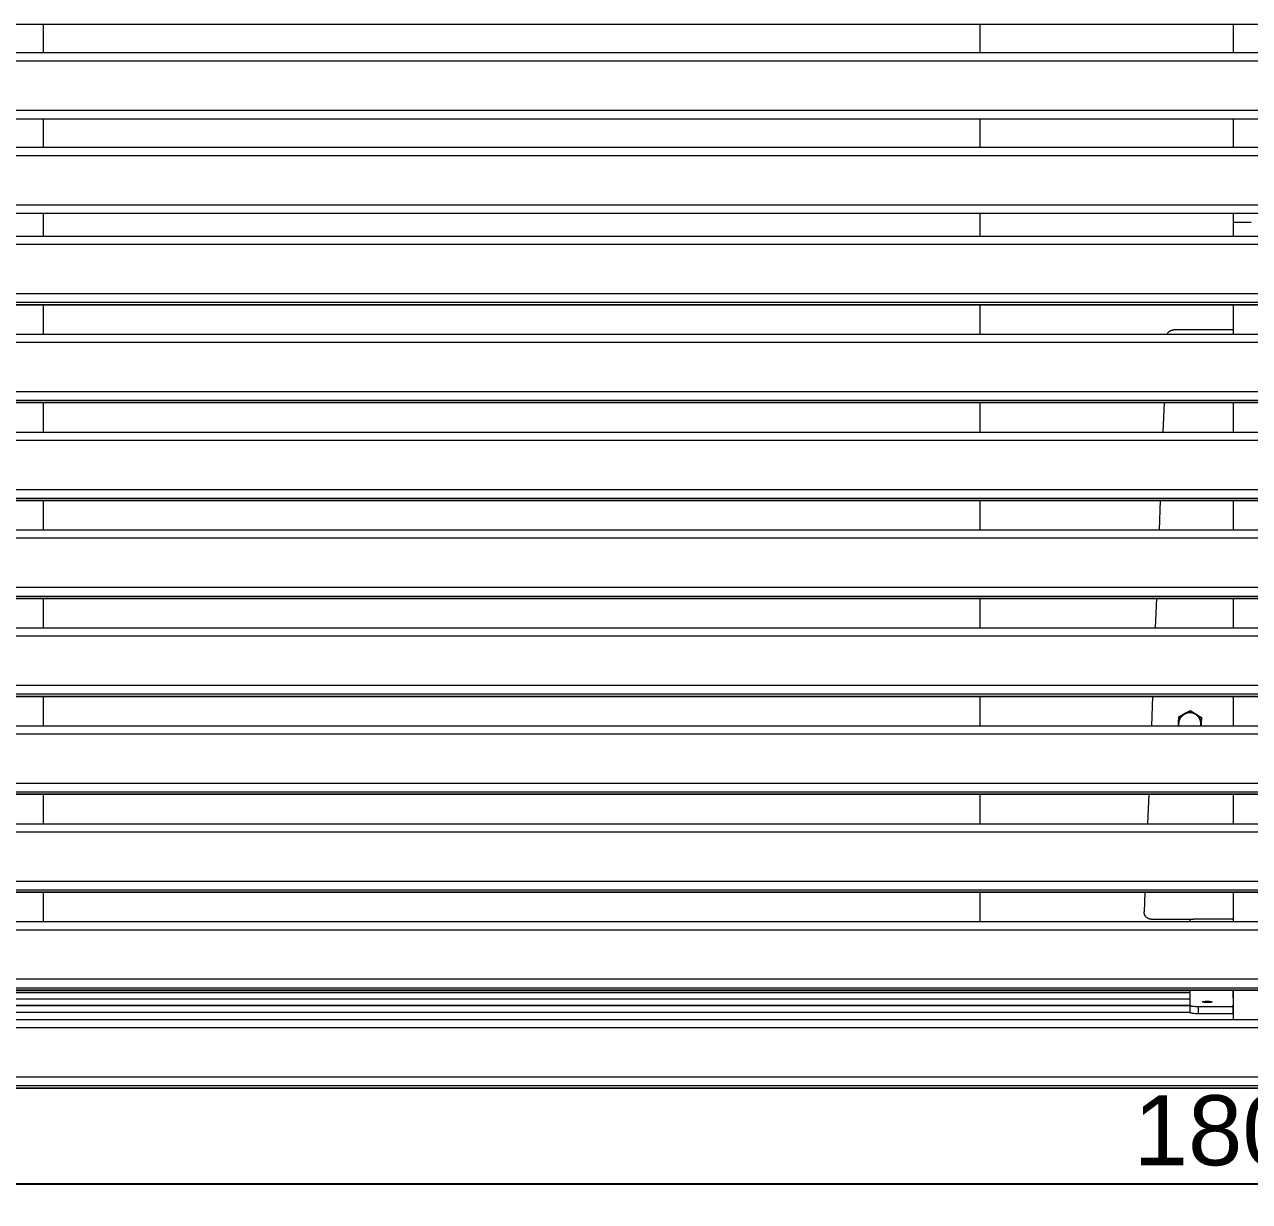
# Model space of a CAD drawing. Header units: millimetres. Extents: x -30 to 4992, y -440 to 3111.
# Drawn here: x 347 to 1047, y 834 to 1507 of the extents above; entities that cross this region are included whole.
import ezdxf

# ---------------------------------------------------------------- set-up
doc = ezdxf.new("R2010")
doc.units = ezdxf.units.MM
doc.layers.add('ZANO_R', color=7, linetype='Continuous', lineweight=0)
doc.layers.add('ZANO_W', color=1, linetype='Continuous', lineweight=0)
doc.styles.add('Arial', font='arial.ttf')
doc.styles.get("Standard").update_dxf_attribs({"font": 'ARIALUNI.TTF'})
doc.dimstyles.new('pl i ang', dxfattribs={"dimtxt": 50, "dimasz": 50, "dimexe": 1.25, "dimexo": 0.625, "dimgap": 10, "dimtad": 1, "dimtoh": 1, "dimtxsty": 'Standard', "dimcen": 2.5, "dimclrd": 1, "dimclre": 1, "dimclrt": 1, "dimadec": 0, "dimazin": 0, "dimtfac": 1, "dimtmove": 0, "dimatfit": 3, "dimfxl": 1, "dimarcsym": 1})

# ---------------------------------------------------------------- blocks, each defined once
blk = doc.blocks.new('*D388')
at = {"layer": 'ZANO_W', "color": 1, "lineweight": -2}
for p, q in [((143.02, 895.1), (143.02, 834.11)), ((1943.02, 895.09), (1943.02, 834.11)), ((183.02, 844.11), (1903.02, 844.11))]:
    blk.add_line(p, q, dxfattribs=at)
at = {"layer": 'ZANO_W', "color": 1}
for points in [[(183.02, 850.77), (183.02, 837.44), (143.02, 844.11)], [(1903.02, 837.44), (1903.02, 850.77), (1943.02, 844.11)]]:
    blk.add_solid(points, dxfattribs=at)
at = {"layer": 'ZANO_W', "color": 1, "insert": (1043.02, 874.53), "char_height": 40, "attachment_point": 5, "style": 'Arial'}
blk.add_mtext('1800', dxfattribs=at)

msp = doc.modelspace()

# ---------------------------------------------------------------- linework, layer by layer
at = {"layer": 'ZANO_R'}
for p, q in [((1938.02, 1506.6), (148.02, 1506.6)), ((358, 1490.6), (358, 1506.6)), ((893.28, 1490.6), (893.28, 1506.6)), ((1038.02, 1490.6), (1038.02, 1506.6)), ((148.02, 1490.6), (1938.02, 1490.6)), ((1938.02, 1485.6), (148.02, 1485.6)), ((148.02, 1457.6), (1938.02, 1457.6)), ((1938.02, 1452.6), (148.02, 1452.6)), ((358, 1436.6), (358, 1452.6)), ((893.28, 1436.6), (893.28, 1452.6)), ((1038.02, 1436.6), (1038.02, 1452.6)), ((148.02, 1436.6), (1938.02, 1436.6)), ((1938.02, 1431.6), (148.02, 1431.6)), ((148.02, 1403.6), (1938.02, 1403.6)), ((1938.02, 1398.6), (148.02, 1398.6)), ((358, 1385.66), (358, 1398.6)), ((893.28, 1385.66), (893.28, 1398.6)), ((1038.02, 1393.67), (1038.02, 1398.6)), ((1038.02, 1385.66), (1038.02, 1393.67)), ((1038.02, 1393.67), (1048.02, 1393.67)), ((148.02, 1385.67), (1938.02, 1385.67)), ((148.02, 1385.66), (1938.02, 1385.66)), ((1938.02, 1380.88), (148.02, 1380.88)), ((148.02, 1352.91), (1938.02, 1352.91)), ((1938.02, 1347.7), (148.02, 1347.7)), ((148.02, 1346.52), (1938.02, 1346.52)), ((1938.02, 1346.51), (148.02, 1346.51)), ((358, 1329.71), (358, 1346.52)), ((893.28, 1329.71), (893.28, 1346.52)), ((1038.02, 1329.71), (1038.02, 1346.52)), ((1000.09, 1329.71), (1000.15, 1329.84)), ((1000.15, 1329.84), (1000.21, 1329.96)), ((1000.21, 1329.96), (1000.28, 1330.09)), ((1000.28, 1330.09), (1000.35, 1330.21)), ((1000.35, 1330.21), (1000.43, 1330.32)), ((1000.43, 1330.32), (1000.51, 1330.44)), ((1000.51, 1330.44), (1000.59, 1330.55)), ((1000.59, 1330.55), (1000.68, 1330.66)), ((1000.68, 1330.66), (1000.77, 1330.76)), ((1000.77, 1330.76), (1000.86, 1330.86)), ((1000.86, 1330.86), (1000.96, 1330.96)), ((1000.96, 1330.96), (1001.06, 1331.06)), ((1001.06, 1331.06), (1001.17, 1331.15)), ((1001.17, 1331.15), (1001.28, 1331.24)), ((1001.28, 1331.24), (1001.39, 1331.32)), ((1001.39, 1331.32), (1001.5, 1331.4)), ((1001.5, 1331.4), (1001.62, 1331.48)), ((1001.62, 1331.48), (1001.74, 1331.55)), ((1001.74, 1331.55), (1001.86, 1331.61)), ((1001.86, 1331.61), (1001.99, 1331.68)), ((1001.99, 1331.68), (1002.11, 1331.74)), ((1002.11, 1331.74), (1002.24, 1331.79)), ((1002.24, 1331.79), (1002.37, 1331.84)), ((1002.37, 1331.84), (1002.5, 1331.89)), ((1002.5, 1331.89), (1002.64, 1331.93)), ((1002.64, 1331.93), (1002.77, 1331.96)), ((1002.77, 1331.96), (1002.91, 1331.99)), ((1002.91, 1331.99), (1003.04, 1332.02)), ((1003.04, 1332.02), (1003.18, 1332.04)), ((1003.18, 1332.04), (1003.32, 1332.06)), ((1003.32, 1332.06), (1003.46, 1332.07)), ((1003.46, 1332.07), (1003.6, 1332.08)), ((1003.6, 1332.08), (1003.74, 1332.08)), ((1038.02, 1332.08), (1003.74, 1332.08)), ((148.02, 1329.72), (1938.02, 1329.72)), ((148.02, 1329.71), (1938.02, 1329.71)), ((1938.02, 1324.93), (148.02, 1324.93)), ((148.02, 1296.96), (1938.02, 1296.96)), ((1938.02, 1291.75), (148.02, 1291.75)), ((148.02, 1290.57), (1938.02, 1290.57)), ((1938.02, 1290.56), (148.02, 1290.56)), ((358, 1273.76), (358, 1290.57)), ((893.28, 1273.76), (893.28, 1290.57)), ((998.27, 1290.57), (997.62, 1273.76)), ((1038.02, 1273.76), (1038.02, 1290.57)), ((148.02, 1273.77), (1938.02, 1273.77)), ((148.02, 1273.76), (1938.02, 1273.76)), ((1938.02, 1268.98), (148.02, 1268.98)), ((148.02, 1241.01), (1938.02, 1241.01)), ((1938.02, 1235.8), (148.02, 1235.8)), ((148.02, 1234.62), (1938.02, 1234.62)), ((1938.02, 1234.61), (148.02, 1234.61)), ((358, 1217.81), (358, 1234.62)), ((893.28, 1217.81), (893.28, 1234.62)), ((996.09, 1234.62), (995.44, 1217.81)), ((1038.02, 1217.81), (1038.02, 1234.62)), ((148.02, 1217.82), (1938.02, 1217.82)), ((148.02, 1217.81), (1938.02, 1217.81)), ((1938.02, 1213.03), (148.02, 1213.03)), ((148.02, 1185.06), (1938.02, 1185.06)), ((1938.02, 1179.85), (148.02, 1179.85)), ((148.02, 1178.67), (1938.02, 1178.67)), ((1938.02, 1178.66), (148.02, 1178.66)), ((358, 1161.86), (358, 1178.67)), ((893.28, 1161.86), (893.28, 1178.67)), ((993.91, 1178.67), (993.26, 1161.86)), ((1038.02, 1161.86), (1038.02, 1178.67)), ((148.02, 1161.87), (1938.02, 1161.87)), ((148.02, 1161.86), (1938.02, 1161.86)), ((1938.02, 1157.08), (148.02, 1157.08)), ((148.02, 1129.11), (1938.02, 1129.11)), ((1938.02, 1123.9), (148.02, 1123.9)), ((148.02, 1122.72), (1938.02, 1122.72)), ((1938.02, 1122.71), (148.02, 1122.71)), ((358, 1105.92), (358, 1122.72)), ((893.28, 1105.91), (893.28, 1122.72)), ((991.73, 1122.72), (991.07, 1105.91)), ((1038.02, 1105.91), (1038.02, 1122.72)), ((1006.67, 1111.09), (1009.99, 1112.84)), ((1009.99, 1112.84), (1009.8, 1112.73)), ((1009.99, 1112.84), (1013.32, 1114.58)), ((1010.19, 1112.93), (1009.99, 1112.84)), ((1010.39, 1113.03), (1010.19, 1112.93)), ((1010.59, 1113.11), (1010.39, 1113.03)), ((1010.62, 1112.86), (1010.43, 1112.77)), ((1010.8, 1113.19), (1010.59, 1113.11)), ((1010.82, 1112.93), (1010.62, 1112.86)), ((1011, 1113.26), (1010.8, 1113.19)), ((1011.02, 1113.01), (1010.82, 1112.93)), ((1011.21, 1113.33), (1011, 1113.26)), ((1011.23, 1113.07), (1011.02, 1113.01)), ((1011.43, 1113.38), (1011.21, 1113.33)), ((1011.43, 1113.13), (1011.23, 1113.07)), ((1011.64, 1113.43), (1011.43, 1113.38)), ((1011.64, 1113.18), (1011.43, 1113.13)), ((1011.85, 1113.48), (1011.64, 1113.43)), ((1011.85, 1113.22), (1011.64, 1113.18)), ((1012.07, 1113.51), (1011.85, 1113.48)), ((1012.06, 1113.26), (1011.85, 1113.22)), ((1012.27, 1113.29), (1012.06, 1113.26)), ((1012.29, 1113.54), (1012.07, 1113.51)), ((1012.48, 1113.31), (1012.27, 1113.29)), ((1012.51, 1113.56), (1012.29, 1113.54)), ((1012.7, 1113.32), (1012.48, 1113.31)), ((1012.73, 1113.57), (1012.51, 1113.56)), ((1012.91, 1113.33), (1012.7, 1113.32)), ((1012.95, 1113.58), (1012.73, 1113.57)), ((1013.12, 1113.33), (1012.91, 1113.33)), ((1013.17, 1113.58), (1012.95, 1113.58)), ((1013.34, 1113.32), (1013.12, 1113.33)), ((1013.39, 1113.57), (1013.17, 1113.58)), ((1013.32, 1114.58), (1016.49, 1112.58)), ((1013.55, 1113.31), (1013.34, 1113.32)), ((1013.6, 1113.55), (1013.39, 1113.57)), ((1013.76, 1113.29), (1013.55, 1113.31)), ((1013.82, 1113.53), (1013.6, 1113.55)), ((1013.97, 1113.26), (1013.76, 1113.29)), ((1014.04, 1113.5), (1013.82, 1113.53)), ((1014.18, 1113.22), (1013.97, 1113.26)), ((1014.26, 1113.46), (1014.04, 1113.5)), ((1014.39, 1113.18), (1014.18, 1113.22)), ((1014.47, 1113.42), (1014.26, 1113.46)), ((1014.6, 1113.13), (1014.39, 1113.18)), ((1014.68, 1113.36), (1014.47, 1113.42)), ((1014.81, 1113.07), (1014.6, 1113.13)), ((1014.9, 1113.3), (1014.68, 1113.36)), ((1015.01, 1113), (1014.81, 1113.07)), ((1015.1, 1113.24), (1014.9, 1113.3)), ((1015.21, 1112.93), (1015.01, 1113)), ((1015.31, 1113.16), (1015.1, 1113.24)), ((1015.41, 1112.86), (1015.21, 1112.93)), ((1015.51, 1113.08), (1015.31, 1113.16)), ((1015.6, 1112.77), (1015.41, 1112.86)), ((1015.72, 1112.99), (1015.51, 1113.08)), ((1015.91, 1112.9), (1015.72, 1112.99)), ((1016.11, 1112.8), (1015.91, 1112.9)), ((1016.3, 1112.69), (1016.11, 1112.8)), ((148.02, 1105.92), (1938.02, 1105.92)), ((358, 1105.91), (1938.02, 1105.91)), ((1006.46, 1105.92), (1006.52, 1107.34)), ((1006.52, 1107.34), (1006.67, 1111.09)), ((1006.53, 1107.56), (1006.52, 1107.34)), ((1006.52, 1107.34), (1006.52, 1107.14)), ((1006.52, 1107.14), (1006.52, 1106.93)), ((1006.52, 1106.93), (1006.53, 1106.73)), ((1006.55, 1107.78), (1006.53, 1107.56)), ((1006.53, 1106.73), (1006.54, 1106.52)), ((1006.54, 1106.52), (1006.56, 1106.32)), ((1006.58, 1108), (1006.55, 1107.78)), ((1006.56, 1106.32), (1006.59, 1106.12)), ((1006.62, 1108.21), (1006.58, 1108)), ((1006.59, 1106.12), (1006.62, 1105.91)), ((1006.66, 1108.43), (1006.62, 1108.21)), ((1006.71, 1108.64), (1006.66, 1108.43)), ((1006.76, 1108.85), (1006.71, 1108.64)), ((1006.83, 1109.07), (1006.76, 1108.85)), ((1006.77, 1107.4), (1006.79, 1107.61)), ((1006.77, 1107.19), (1006.77, 1107.4)), ((1006.77, 1106.97), (1006.77, 1107.19)), ((1006.77, 1106.76), (1006.77, 1106.97)), ((1006.79, 1106.55), (1006.77, 1106.76)), ((1006.79, 1107.61), (1006.81, 1107.83)), ((1006.81, 1106.34), (1006.79, 1106.55)), ((1006.81, 1107.83), (1006.84, 1108.04)), ((1006.84, 1106.12), (1006.81, 1106.34)), ((1006.9, 1109.27), (1006.83, 1109.07)), ((1006.84, 1108.04), (1006.88, 1108.25)), ((1006.88, 1105.91), (1006.84, 1106.12)), ((1006.88, 1108.25), (1006.92, 1108.46)), ((1006.97, 1109.48), (1006.9, 1109.27)), ((1006.92, 1108.46), (1006.97, 1108.66)), ((1007.06, 1109.68), (1006.97, 1109.48)), ((1006.97, 1108.66), (1007.03, 1108.87)), ((1007.03, 1108.87), (1007.09, 1109.07)), ((1007.15, 1109.88), (1007.06, 1109.68)), ((1007.09, 1109.07), (1007.16, 1109.27)), ((1007.25, 1110.08), (1007.15, 1109.88)), ((1007.16, 1109.27), (1007.24, 1109.47)), ((1007.24, 1109.47), (1007.33, 1109.67)), ((1007.35, 1110.27), (1007.25, 1110.08)), ((1007.33, 1109.67), (1007.42, 1109.86)), ((1007.46, 1110.46), (1007.35, 1110.27)), ((1007.42, 1109.86), (1007.52, 1110.05)), ((1007.58, 1110.65), (1007.46, 1110.46)), ((1007.52, 1110.05), (1007.62, 1110.24)), ((1007.7, 1110.83), (1007.58, 1110.65)), ((1007.62, 1110.24), (1007.73, 1110.42)), ((1007.83, 1111), (1007.7, 1110.83)), ((1007.85, 1110.6), (1007.73, 1110.42)), ((1007.97, 1111.18), (1007.83, 1111)), ((1007.97, 1110.77), (1007.85, 1110.6)), ((1008.11, 1111.35), (1007.97, 1111.18)), ((1008.1, 1110.94), (1007.97, 1110.77)), ((1008.24, 1111.11), (1008.1, 1110.94)), ((1008.26, 1111.51), (1008.11, 1111.35)), ((1008.38, 1111.27), (1008.24, 1111.11)), ((1008.41, 1111.67), (1008.26, 1111.51)), ((1008.52, 1111.42), (1008.38, 1111.27)), ((1008.57, 1111.82), (1008.41, 1111.67)), ((1008.67, 1111.58), (1008.52, 1111.42)), ((1008.73, 1111.97), (1008.57, 1111.82)), ((1008.83, 1111.72), (1008.67, 1111.58)), ((1008.9, 1112.11), (1008.73, 1111.97)), ((1008.99, 1111.86), (1008.83, 1111.72)), ((1009.07, 1112.25), (1008.9, 1112.11)), ((1009.16, 1112), (1008.99, 1111.86)), ((1009.25, 1112.38), (1009.07, 1112.25)), ((1009.33, 1112.13), (1009.16, 1112)), ((1009.43, 1112.5), (1009.25, 1112.38)), ((1009.5, 1112.25), (1009.33, 1112.13)), ((1009.61, 1112.62), (1009.43, 1112.5)), ((1009.68, 1112.37), (1009.5, 1112.25)), ((1009.8, 1112.73), (1009.61, 1112.62)), ((1009.86, 1112.48), (1009.68, 1112.37)), ((1010.05, 1112.58), (1009.86, 1112.48)), ((1010.24, 1112.68), (1010.05, 1112.58)), ((1010.43, 1112.77), (1010.24, 1112.68)), ((1015.8, 1112.68), (1015.6, 1112.77)), ((1015.99, 1112.58), (1015.8, 1112.68)), ((1016.17, 1112.48), (1015.99, 1112.58)), ((1016.35, 1112.36), (1016.17, 1112.48)), ((1016.49, 1112.58), (1016.3, 1112.69)), ((1016.53, 1112.25), (1016.35, 1112.36)), ((1016.67, 1112.46), (1016.49, 1112.58)), ((1016.49, 1112.58), (1019.66, 1110.57)), ((1016.71, 1112.12), (1016.53, 1112.25)), ((1016.85, 1112.33), (1016.67, 1112.46)), ((1016.88, 1112), (1016.71, 1112.12)), ((1017.03, 1112.2), (1016.85, 1112.33)), ((1017.04, 1111.86), (1016.88, 1112)), ((1017.2, 1112.06), (1017.03, 1112.2)), ((1017.2, 1111.72), (1017.04, 1111.86)), ((1017.36, 1111.91), (1017.2, 1112.06)), ((1017.36, 1111.58), (1017.2, 1111.72)), ((1017.52, 1111.76), (1017.36, 1111.91)), ((1017.51, 1111.42), (1017.36, 1111.58)), ((1017.66, 1111.27), (1017.51, 1111.42)), ((1017.68, 1111.61), (1017.52, 1111.76)), ((1017.8, 1111.11), (1017.66, 1111.27)), ((1017.83, 1111.45), (1017.68, 1111.61)), ((1017.93, 1110.94), (1017.8, 1111.11)), ((1017.97, 1111.28), (1017.83, 1111.45)), ((1018.06, 1110.77), (1017.93, 1110.94)), ((1018.11, 1111.11), (1017.97, 1111.28)), ((1018.18, 1110.6), (1018.06, 1110.77)), ((1018.25, 1110.94), (1018.11, 1111.11)), ((1018.3, 1110.42), (1018.18, 1110.6)), ((1018.37, 1110.76), (1018.25, 1110.94)), ((1018.41, 1110.24), (1018.3, 1110.42)), ((1018.49, 1110.58), (1018.37, 1110.76)), ((1018.52, 1110.05), (1018.41, 1110.24)), ((1018.61, 1110.39), (1018.49, 1110.58)), ((1018.61, 1109.86), (1018.52, 1110.05)), ((1018.72, 1110.2), (1018.61, 1110.39)), ((1018.71, 1109.67), (1018.61, 1109.86)), ((1018.79, 1109.47), (1018.71, 1109.67)), ((1018.82, 1110.01), (1018.72, 1110.2)), ((1018.87, 1109.27), (1018.79, 1109.47)), ((1018.92, 1109.81), (1018.82, 1110.01)), ((1018.94, 1109.07), (1018.87, 1109.27)), ((1019, 1109.61), (1018.92, 1109.81)), ((1019, 1108.87), (1018.94, 1109.07)), ((1019.09, 1109.4), (1019, 1109.61)), ((1019.06, 1108.66), (1019, 1108.87)), ((1019.11, 1108.46), (1019.06, 1108.66)), ((1019.16, 1109.2), (1019.09, 1109.4)), ((1019.16, 1108.25), (1019.11, 1108.46)), ((1019.23, 1108.99), (1019.16, 1109.2)), ((1019.19, 1108.04), (1019.16, 1108.25)), ((1019.16, 1105.91), (1019.19, 1106.12)), ((1019.22, 1107.83), (1019.19, 1108.04)), ((1019.19, 1106.12), (1019.22, 1106.34)), ((1019.24, 1107.61), (1019.22, 1107.83)), ((1019.22, 1106.34), (1019.24, 1106.55)), ((1019.29, 1108.78), (1019.23, 1108.99)), ((1019.26, 1107.4), (1019.24, 1107.61)), ((1019.24, 1106.55), (1019.26, 1106.76)), ((1019.26, 1107.19), (1019.26, 1107.4)), ((1019.26, 1106.97), (1019.26, 1107.19)), ((1019.26, 1106.76), (1019.26, 1106.97)), ((1019.34, 1108.56), (1019.29, 1108.78)), ((1019.39, 1108.35), (1019.34, 1108.56)), ((1019.43, 1108.13), (1019.39, 1108.35)), ((1019.41, 1105.91), (1019.44, 1106.09)), ((1019.46, 1107.92), (1019.43, 1108.13)), ((1019.44, 1106.09), (1019.47, 1106.28)), ((1019.49, 1107.7), (1019.46, 1107.92)), ((1019.51, 1106.82), (1019.47, 1105.91)), ((1019.47, 1106.28), (1019.49, 1106.46)), ((1019.5, 1107.48), (1019.49, 1107.7)), ((1019.49, 1106.46), (1019.5, 1106.64)), ((1019.51, 1107.26), (1019.5, 1107.48)), ((1019.5, 1106.64), (1019.51, 1106.82)), ((1019.66, 1110.57), (1019.51, 1106.82)), ((1019.52, 1107.04), (1019.51, 1107.26)), ((1019.51, 1106.82), (1019.52, 1107.04)), ((1938.02, 1101.13), (148.02, 1101.13)), ((148.02, 1073.16), (1938.02, 1073.16)), ((1938.02, 1067.95), (148.02, 1067.95)), ((148.02, 1066.77), (1938.02, 1066.77)), ((1938.02, 1066.76), (148.02, 1066.76)), ((358, 1049.96), (358, 1066.77)), ((893.28, 1049.96), (893.28, 1066.77)), ((989.55, 1066.77), (988.89, 1049.96)), ((1038.02, 1049.96), (1038.02, 1066.77)), ((148.02, 1049.97), (1938.02, 1049.97)), ((148.02, 1049.96), (1938.02, 1049.96)), ((1938.02, 1045.18), (148.02, 1045.18)), ((148.02, 1017.2), (1938.02, 1017.2)), ((1938.02, 1012), (148.02, 1012)), ((148.02, 1010.82), (1938.02, 1010.82)), ((1938.02, 1010.81), (148.02, 1010.81)), ((358, 994.01), (358, 1010.82)), ((893.28, 994.01), (893.28, 1010.82)), ((987.37, 1010.82), (986.93, 999.54)), ((1038.02, 994.01), (1038.02, 1010.82)), ((148.02, 994.02), (1938.02, 994.02)), ((148.02, 994.01), (1938.02, 994.01)), ((986.92, 999.4), (986.93, 999.54)), ((986.93, 999.26), (986.92, 999.4)), ((986.93, 999.13), (986.93, 999.26)), ((986.94, 998.99), (986.93, 999.13)), ((986.96, 998.85), (986.94, 998.99)), ((986.98, 998.72), (986.96, 998.85)), ((987.01, 998.58), (986.98, 998.72)), ((987.03, 998.45), (987.01, 998.58)), ((987.07, 998.32), (987.03, 998.45)), ((987.11, 998.19), (987.07, 998.32)), ((987.15, 998.06), (987.11, 998.19)), ((987.2, 997.93), (987.15, 998.06)), ((987.25, 997.8), (987.2, 997.93)), ((987.31, 997.68), (987.25, 997.8)), ((987.37, 997.55), (987.31, 997.68)), ((987.43, 997.43), (987.37, 997.55)), ((987.5, 997.31), (987.43, 997.43)), ((987.57, 997.2), (987.5, 997.31)), ((987.65, 997.08), (987.57, 997.2)), ((987.73, 996.97), (987.65, 997.08)), ((987.82, 996.87), (987.73, 996.97)), ((987.9, 996.76), (987.82, 996.87)), ((987.99, 996.66), (987.9, 996.76)), ((988.09, 996.56), (987.99, 996.66)), ((988.19, 996.46), (988.09, 996.56)), ((988.29, 996.37), (988.19, 996.46)), ((988.39, 996.28), (988.29, 996.37)), ((988.5, 996.2), (988.39, 996.28)), ((988.61, 996.12), (988.5, 996.2)), ((988.73, 996.04), (988.61, 996.12)), ((988.84, 995.97), (988.73, 996.04)), ((988.96, 995.9), (988.84, 995.97)), ((989.08, 995.83), (988.96, 995.9)), ((989.2, 995.77), (989.08, 995.83)), ((989.33, 995.71), (989.2, 995.77)), ((989.45, 995.66), (989.33, 995.71)), ((989.58, 995.61), (989.45, 995.66)), ((989.71, 995.57), (989.58, 995.61)), ((989.84, 995.53), (989.71, 995.57)), ((989.97, 995.5), (989.84, 995.53)), ((990.11, 995.47), (989.97, 995.5)), ((990.24, 995.44), (990.11, 995.47)), ((990.38, 995.42), (990.24, 995.44)), ((990.51, 995.4), (990.38, 995.42)), ((990.65, 995.39), (990.51, 995.4)), ((990.79, 995.38), (990.65, 995.39)), ((990.92, 995.38), (990.79, 995.38)), ((990.92, 995.38), (1015.16, 995.38)), ((1013.03, 994.88), (1013.02, 994.87)), ((1013.02, 994.87), (1013.02, 994.87)), ((1013.02, 994.87), (1013.02, 994.87)), ((1013.02, 994.87), (1013.02, 994.86)), ((1013.02, 994.86), (1013.02, 994.86)), ((1013.02, 994.86), (1013.02, 994.85)), ((1013.02, 994.85), (1013.02, 994.85)), ((1013.02, 994.85), (1013.02, 994.85)), ((1013.02, 994.85), (1013.02, 994.84)), ((1013.02, 994.84), (1013.02, 994.84)), ((1013.02, 994.84), (1013.02, 994.84)), ((1013.02, 994.84), (1013.02, 994.01)), ((1013.04, 994.9), (1013.03, 994.89)), ((1013.03, 994.89), (1013.03, 994.89)), ((1013.03, 994.89), (1013.03, 994.88)), ((1013.03, 994.88), (1013.03, 994.88)), ((1013.03, 994.88), (1013.03, 994.88)), ((1013.05, 994.91), (1013.04, 994.91)), ((1013.04, 994.91), (1013.04, 994.9)), ((1013.04, 994.9), (1013.04, 994.9)), ((1013.04, 994.9), (1013.04, 994.9)), ((1013.06, 994.92), (1013.05, 994.92)), ((1013.05, 994.92), (1013.05, 994.91)), ((1013.05, 994.91), (1013.05, 994.91)), ((1013.07, 994.93), (1013.06, 994.93)), ((1013.06, 994.93), (1013.06, 994.92)), ((1013.08, 994.94), (1013.07, 994.94)), ((1013.07, 994.94), (1013.07, 994.93)), ((1013.07, 994.93), (1013.07, 994.93)), ((1013.09, 994.95), (1013.08, 994.95)), ((1013.08, 994.95), (1013.08, 994.94)), ((1013.1, 994.96), (1013.09, 994.95)), ((1013.11, 994.96), (1013.1, 994.96)), ((1013.12, 994.97), (1013.11, 994.96)), ((1013.13, 994.98), (1013.12, 994.97)), ((1013.15, 994.99), (1013.13, 994.98)), ((1013.16, 995), (1013.15, 994.99)), ((1013.18, 995), (1013.16, 995)), ((1013.19, 995.01), (1013.18, 995)), ((1013.21, 995.02), (1013.19, 995.01)), ((1013.24, 995.03), (1013.21, 995.02)), ((1013.28, 995.05), (1013.24, 995.03)), ((1013.32, 995.07), (1013.28, 995.05)), ((1013.37, 995.08), (1013.32, 995.07)), ((1013.41, 995.1), (1013.37, 995.08)), ((1013.46, 995.11), (1013.41, 995.1)), ((1013.57, 995.14), (1013.46, 995.11)), ((1013.7, 995.17), (1013.57, 995.14)), ((1013.83, 995.2), (1013.7, 995.17)), ((1013.98, 995.23), (1013.83, 995.2)), ((1014.13, 995.25), (1013.98, 995.23)), ((1014.48, 995.31), (1014.13, 995.25)), ((1014.86, 995.35), (1014.48, 995.31)), ((1015.28, 995.39), (1014.86, 995.35)), ((1016.18, 995.45), (1015.28, 995.39)), ((1017.11, 995.49), (1016.18, 995.45)), ((1018.02, 995.5), (1017.11, 995.49)), ((1037.82, 995.5), (1018.02, 995.5)), ((1037.52, 995.05), (1037.52, 995.06)), ((1037.52, 995.06), (1037.52, 995.06)), ((1037.52, 995.06), (1037.52, 995.06)), ((1037.52, 995.06), (1037.52, 995.06)), ((1037.52, 995.04), (1037.52, 995.05)), ((1037.52, 995.05), (1037.52, 995.05)), ((1037.52, 995.05), (1037.52, 995.05)), ((1037.52, 995.05), (1037.52, 995.05)), ((1037.52, 995.05), (1037.52, 995.05)), ((1037.52, 995.05), (1037.52, 995.05)), ((1037.52, 995.05), (1037.52, 995.05)), ((1037.52, 995.05), (1037.52, 995.05)), ((1037.52, 995.05), (1037.52, 995.05)), ((1037.52, 995.05), (1037.52, 995.05)), ((1037.52, 995.05), (1037.52, 995.05)), ((1037.52, 995.05), (1037.52, 995.05)), ((1037.52, 995.04), (1037.52, 995.04)), ((1037.52, 995.04), (1037.52, 995.04)), ((1037.52, 995.04), (1037.52, 995.04)), ((1037.52, 995.04), (1037.52, 995.04)), ((1037.53, 995.06), (1037.53, 995.07)), ((1037.53, 995.07), (1037.53, 995.07)), ((1037.53, 995.07), (1037.53, 995.07)), ((1037.53, 995.07), (1037.53, 995.07)), ((1037.53, 995.07), (1037.53, 995.07)), ((1037.53, 995.07), (1037.53, 995.07)), ((1037.53, 995.07), (1037.54, 995.07)), ((1037.52, 995.06), (1037.53, 995.06)), ((1037.53, 995.06), (1037.53, 995.06)), ((1037.53, 995.06), (1037.53, 995.06)), ((1037.53, 995.06), (1037.53, 995.06)), ((1037.53, 995.06), (1037.53, 995.06)), ((1037.53, 995.06), (1037.53, 995.06)), ((1037.53, 995.06), (1037.53, 995.06)), ((1037.53, 995.06), (1037.53, 995.06)), ((1037.53, 995.03), (1037.53, 995.04)), ((1037.53, 995.04), (1037.53, 995.04)), ((1037.53, 995.04), (1037.53, 995.04)), ((1037.53, 995.04), (1037.53, 995.04)), ((1037.53, 995.04), (1037.53, 995.04)), ((1037.53, 995.04), (1037.53, 995.04)), ((1037.53, 995.04), (1037.52, 995.04)), ((1037.54, 995.03), (1037.53, 995.03)), ((1037.53, 995.03), (1037.53, 995.03)), ((1037.53, 995.03), (1037.53, 995.03)), ((1037.53, 995.03), (1037.53, 995.03)), ((1037.53, 995.03), (1037.53, 995.03)), ((1037.53, 995.03), (1037.53, 995.03)), ((1037.53, 995.03), (1037.53, 995.03)), ((1037.53, 995.03), (1037.53, 995.03)), ((1037.54, 995.07), (1037.54, 995.08)), ((1037.54, 995.08), (1037.55, 995.08)), ((1037.54, 995.07), (1037.54, 995.07)), ((1037.54, 995.07), (1037.54, 995.07)), ((1037.54, 995.07), (1037.54, 995.07)), ((1037.54, 995.07), (1037.54, 995.07)), ((1037.54, 995.02), (1037.54, 995.03)), ((1037.54, 995.03), (1037.54, 995.03)), ((1037.54, 995.03), (1037.54, 995.03)), ((1037.54, 995.03), (1037.54, 995.03)), ((1037.55, 995.02), (1037.54, 995.02)), ((1037.54, 995.02), (1037.54, 995.02)), ((1037.55, 995.08), (1037.55, 995.08)), ((1037.55, 995.08), (1037.55, 995.08)), ((1037.55, 995.08), (1037.56, 995.08)), ((1037.56, 995.02), (1037.55, 995.02)), ((1037.55, 995.02), (1037.55, 995.02)), ((1037.55, 995.02), (1037.55, 995.02)), ((1037.56, 995.08), (1037.56, 995.09)), ((1037.56, 995.09), (1037.57, 995.09)), ((1037.56, 995.08), (1037.56, 995.08)), ((1037.56, 995.01), (1037.56, 995.02)), ((1037.57, 995.01), (1037.56, 995.01)), ((1037.56, 995.01), (1037.56, 995.01)), ((1037.57, 995.09), (1037.58, 995.09)), ((1037.58, 995.01), (1037.57, 995.01)), ((1037.58, 995.09), (1037.59, 995.1)), ((1037.59, 995), (1037.58, 995.01)), ((1037.59, 995.1), (1037.6, 995.1)), ((1037.6, 995), (1037.59, 995)), ((1037.6, 995.1), (1037.61, 995.1)), ((1037.61, 995), (1037.6, 995)), ((1037.61, 995.1), (1037.63, 995.11)), ((1037.63, 994.99), (1037.61, 995)), ((1037.63, 995.11), (1037.65, 995.11)), ((1037.65, 994.98), (1037.63, 994.99)), ((1037.65, 995.11), (1037.67, 995.12)), ((1037.67, 994.98), (1037.65, 994.98)), ((1037.67, 995.12), (1037.7, 995.12)), ((1037.7, 994.97), (1037.67, 994.98)), ((1037.7, 995.12), (1037.76, 995.13)), ((1037.76, 994.96), (1037.7, 994.97)), ((1037.76, 995.13), (1037.82, 995.14)), ((1037.82, 994.96), (1037.76, 994.96)), ((1037.82, 995.14), (1037.82, 995.5)), ((1037.82, 995.38), (1038.02, 995.38)), ((1037.82, 994.96), (1037.82, 995.14)), ((1037.92, 994.94), (1037.82, 994.96)), ((1038.02, 994.93), (1037.92, 994.94)), ((1938.02, 989.23), (148.02, 989.23)), ((148.02, 961.25), (1938.02, 961.25)), ((1938.02, 956.05), (148.02, 956.05)), ((148.02, 954.87), (1938.02, 954.87)), ((1938.02, 954.86), (148.02, 954.86)), ((238.02, 953.57), (1013.02, 953.57)), ((1013.02, 953.53), (238.02, 953.53)), ((1013.02, 954.87), (1013.02, 946.19)), ((1037.82, 950.99), (1037.82, 954.87)), ((1037.82, 953.57), (1038.02, 953.57)), ((1038.02, 953.53), (1037.82, 953.53)), ((1038.02, 938.06), (1038.02, 954.87)), ((238.02, 949.81), (1013.02, 949.81)), ((238.02, 946.13), (1013.02, 946.13)), ((1013.02, 946.08), (238.02, 946.08)), ((1013.02, 946.19), (1013.02, 946.19)), ((1013.02, 946.19), (1013.02, 946.18)), ((1013.02, 946.18), (1013.02, 946.18)), ((1013.02, 946.18), (1013.02, 946.18)), ((1013.02, 946.18), (1013.02, 946.17)), ((1013.02, 946.18), (1013.02, 942.23)), ((1013.02, 946.17), (1013.02, 946.17)), ((1013.02, 946.17), (1013.02, 946.17)), ((1013.02, 946.17), (1013.02, 946.16)), ((1013.02, 946.16), (1013.02, 946.16)), ((1013.02, 946.16), (1013.02, 946.15)), ((1013.02, 946.15), (1013.03, 946.15)), ((1013.03, 946.15), (1013.03, 946.15)), ((1013.03, 946.15), (1013.03, 946.14)), ((1013.03, 946.14), (1013.03, 946.14)), ((1013.03, 946.14), (1013.03, 946.13)), ((1013.03, 946.13), (1013.04, 946.13)), ((1013.04, 946.13), (1013.04, 946.13)), ((1013.04, 946.13), (1013.04, 946.12)), ((1013.04, 946.12), (1013.04, 946.12)), ((1013.04, 946.12), (1013.05, 946.12)), ((1013.05, 946.12), (1013.05, 946.11)), ((1013.05, 946.11), (1013.05, 946.11)), ((1013.05, 946.11), (1013.06, 946.1)), ((1013.06, 946.1), (1013.06, 946.1)), ((1013.06, 946.1), (1013.07, 946.1)), ((1013.07, 946.1), (1013.07, 946.09)), ((1013.07, 946.09), (1013.07, 946.09)), ((1013.07, 946.09), (1013.08, 946.09)), ((1013.08, 946.09), (1013.08, 946.08)), ((1013.08, 946.08), (1013.09, 946.08)), ((1013.09, 946.08), (1013.1, 946.07)), ((1013.1, 946.07), (1013.11, 946.06)), ((1013.11, 946.06), (1013.12, 946.05)), ((1013.12, 946.05), (1013.13, 946.05)), ((1013.13, 946.05), (1013.15, 946.04)), ((1013.15, 946.04), (1013.16, 946.03)), ((1013.16, 946.03), (1013.18, 946.02)), ((1013.18, 946.02), (1013.19, 946.02)), ((1013.19, 946.02), (1013.21, 946.01)), ((1013.21, 946.01), (1013.24, 945.99)), ((1013.24, 945.99), (1013.28, 945.98)), ((1013.28, 945.98), (1013.32, 945.96)), ((1013.32, 945.96), (1013.37, 945.95)), ((1013.37, 945.95), (1013.41, 945.93)), ((1013.41, 945.93), (1013.46, 945.92)), ((1013.46, 945.92), (1013.57, 945.89)), ((1013.57, 945.89), (1013.7, 945.86)), ((1013.7, 945.86), (1013.83, 945.83)), ((1013.83, 945.83), (1013.98, 945.8)), ((1013.98, 945.8), (1014.13, 945.77)), ((1014.13, 945.77), (1014.48, 945.72)), ((1014.48, 945.72), (1014.86, 945.67)), ((1014.86, 945.67), (1015.28, 945.63)), ((1015.28, 945.63), (1016.18, 945.57)), ((1016.18, 945.57), (1017.11, 945.54)), ((1017.11, 945.54), (1018.02, 945.53)), ((1018.02, 945.53), (1037.82, 945.53)), ((1018.02, 941.56), (1018.02, 945.53)), ((1020.32, 948.19), (1020.32, 948.2)), ((1020.32, 948.2), (1020.32, 948.2)), ((1020.32, 948.2), (1020.32, 948.2)), ((1020.32, 948.2), (1020.33, 948.2)), ((1020.32, 948.18), (1020.32, 948.19)), ((1020.32, 948.19), (1020.32, 948.19)), ((1020.32, 948.19), (1020.32, 948.19)), ((1020.32, 948.19), (1020.32, 948.19)), ((1020.32, 948.19), (1020.32, 948.19)), ((1020.32, 948.17), (1020.32, 948.18)), ((1020.32, 948.18), (1020.32, 948.18)), ((1020.32, 948.18), (1020.32, 948.18)), ((1020.32, 948.18), (1020.32, 948.18)), ((1020.32, 948.18), (1020.32, 948.18)), ((1020.32, 948.16), (1020.32, 948.17)), ((1020.32, 948.17), (1020.32, 948.17)), ((1020.32, 948.17), (1020.32, 948.17)), ((1020.32, 948.17), (1020.32, 948.17)), ((1020.32, 948.17), (1020.32, 948.17)), ((1020.32, 948.15), (1020.32, 948.16)), ((1020.32, 948.16), (1020.32, 948.16)), ((1020.32, 948.16), (1020.32, 948.16)), ((1020.32, 948.16), (1020.32, 948.16)), ((1020.32, 948.16), (1020.32, 948.16)), ((1020.32, 948.14), (1020.32, 948.15)), ((1020.32, 948.15), (1020.32, 948.15)), ((1020.32, 948.15), (1020.32, 948.15)), ((1020.32, 948.15), (1020.32, 948.15)), ((1020.32, 948.15), (1020.32, 948.15)), ((1020.33, 948.14), (1020.32, 948.14)), ((1020.33, 948.21), (1020.34, 948.22)), ((1020.33, 948.2), (1020.33, 948.21)), ((1020.33, 948.21), (1020.33, 948.21)), ((1020.33, 948.21), (1020.33, 948.21)), ((1020.33, 948.21), (1020.33, 948.21)), ((1020.33, 948.21), (1020.33, 948.21)), ((1020.33, 948.2), (1020.33, 948.2)), ((1020.33, 948.13), (1020.33, 948.14)), ((1020.33, 948.14), (1020.33, 948.14)), ((1020.33, 948.14), (1020.33, 948.14)), ((1020.33, 948.14), (1020.33, 948.14)), ((1020.34, 948.13), (1020.33, 948.13)), ((1020.33, 948.13), (1020.33, 948.13)), ((1020.33, 948.13), (1020.33, 948.13)), ((1020.34, 948.22), (1020.35, 948.23)), ((1020.34, 948.22), (1020.34, 948.22)), ((1020.34, 948.22), (1020.34, 948.22)), ((1020.34, 948.22), (1020.34, 948.22)), ((1020.34, 948.12), (1020.34, 948.13)), ((1020.34, 948.13), (1020.34, 948.13)), ((1020.35, 948.12), (1020.34, 948.12)), ((1020.34, 948.12), (1020.34, 948.12)), ((1020.35, 948.23), (1020.35, 948.23)), ((1020.35, 948.23), (1020.35, 948.23)), ((1020.35, 948.23), (1020.35, 948.23)), ((1020.35, 948.23), (1020.36, 948.23)), ((1020.35, 948.11), (1020.35, 948.12)), ((1020.35, 948.12), (1020.35, 948.12)), ((1020.35, 948.12), (1020.35, 948.12)), ((1020.36, 948.11), (1020.35, 948.11)), ((1020.36, 948.23), (1020.36, 948.24)), ((1020.36, 948.24), (1020.37, 948.24)), ((1020.37, 948.1), (1020.36, 948.11)), ((1020.36, 948.11), (1020.36, 948.11)), ((1020.37, 948.24), (1020.37, 948.25)), ((1020.37, 948.25), (1020.38, 948.25)), ((1020.38, 948.09), (1020.37, 948.1)), ((1020.37, 948.1), (1020.37, 948.1)), ((1020.38, 948.25), (1020.39, 948.25)), ((1020.39, 948.09), (1020.38, 948.09)), ((1020.39, 948.25), (1020.39, 948.26)), ((1020.39, 948.26), (1020.4, 948.26)), ((1020.4, 948.08), (1020.39, 948.09)), ((1020.39, 948.09), (1020.39, 948.09)), ((1020.4, 948.26), (1020.41, 948.27)), ((1020.41, 948.08), (1020.4, 948.08)), ((1020.41, 948.27), (1020.42, 948.27)), ((1020.42, 948.07), (1020.41, 948.08)), ((1020.42, 948.27), (1020.44, 948.28)), ((1020.44, 948.07), (1020.42, 948.07)), ((1020.44, 948.28), (1020.46, 948.29)), ((1020.46, 948.06), (1020.44, 948.07)), ((1020.46, 948.29), (1020.48, 948.3)), ((1020.48, 948.05), (1020.46, 948.06)), ((1020.48, 948.3), (1020.51, 948.3)), ((1020.51, 948.04), (1020.48, 948.05)), ((1020.51, 948.3), (1020.53, 948.31)), ((1020.53, 948.03), (1020.51, 948.04)), ((1020.53, 948.31), (1020.56, 948.32)), ((1020.56, 948.02), (1020.53, 948.03)), ((1020.56, 948.32), (1020.62, 948.34)), ((1020.62, 948.01), (1020.56, 948.02)), ((1020.62, 948.34), (1020.68, 948.35)), ((1020.68, 947.99), (1020.62, 948.01)), ((1020.68, 948.35), (1020.76, 948.37)), ((1020.76, 947.98), (1020.68, 947.99)), ((1020.76, 948.37), (1020.83, 948.38)), ((1020.83, 947.96), (1020.76, 947.98)), ((1020.83, 948.38), (1020.92, 948.4)), ((1020.92, 947.95), (1020.83, 947.96)), ((1020.92, 948.4), (1021.11, 948.43)), ((1021.11, 947.92), (1020.92, 947.95)), ((1021.11, 948.43), (1021.31, 948.45)), ((1021.31, 947.89), (1021.11, 947.92)), ((1021.31, 948.45), (1021.54, 948.47)), ((1021.54, 947.87), (1021.31, 947.89)), ((1021.54, 948.47), (1022.02, 948.51)), ((1022.02, 947.84), (1021.54, 947.87)), ((1022.02, 948.51), (1022.52, 948.53)), ((1022.52, 947.82), (1022.02, 947.84)), ((1022.52, 948.53), (1023.02, 948.53)), ((1023.02, 947.81), (1022.52, 947.82)), ((1023.02, 948.53), (1023.02, 947.81)), ((1023.02, 948.53), (1023.51, 948.53)), ((1023.51, 947.82), (1023.02, 947.81)), ((1023.51, 948.53), (1024.01, 948.51)), ((1024.01, 947.84), (1023.51, 947.82)), ((1024.01, 948.51), (1024.49, 948.47)), ((1024.49, 947.87), (1024.01, 947.84)), ((1024.49, 948.47), (1024.72, 948.45)), ((1024.72, 947.89), (1024.49, 947.87)), ((1024.72, 948.45), (1024.93, 948.43)), ((1024.93, 947.92), (1024.72, 947.89)), ((1024.93, 948.43), (1025.11, 948.4)), ((1025.11, 947.95), (1024.93, 947.92)), ((1025.11, 948.4), (1025.2, 948.38)), ((1025.2, 947.96), (1025.11, 947.95)), ((1025.2, 948.38), (1025.28, 948.37)), ((1025.28, 947.98), (1025.2, 947.96)), ((1025.28, 948.37), (1025.35, 948.35)), ((1025.35, 947.99), (1025.28, 947.98)), ((1025.35, 948.35), (1025.41, 948.34)), ((1025.41, 948.01), (1025.35, 947.99)), ((1025.41, 948.34), (1025.47, 948.32)), ((1025.47, 948.02), (1025.41, 948.01)), ((1025.47, 948.32), (1025.5, 948.31)), ((1025.5, 948.03), (1025.47, 948.02)), ((1025.5, 948.31), (1025.53, 948.3)), ((1025.53, 948.04), (1025.5, 948.03)), ((1025.53, 948.3), (1025.55, 948.3)), ((1025.55, 948.05), (1025.53, 948.04)), ((1025.55, 948.3), (1025.57, 948.29)), ((1025.57, 948.06), (1025.55, 948.05)), ((1025.57, 948.29), (1025.59, 948.28)), ((1025.59, 948.07), (1025.57, 948.06)), ((1025.59, 948.28), (1025.61, 948.27)), ((1025.61, 948.07), (1025.59, 948.07)), ((1025.61, 948.27), (1025.62, 948.27)), ((1025.62, 948.08), (1025.61, 948.07)), ((1025.62, 948.27), (1025.63, 948.26)), ((1025.63, 948.08), (1025.62, 948.08)), ((1025.63, 948.26), (1025.64, 948.26)), ((1025.64, 948.09), (1025.63, 948.08)), ((1025.64, 948.26), (1025.64, 948.25)), ((1025.64, 948.25), (1025.65, 948.25)), ((1025.65, 948.09), (1025.64, 948.09)), ((1025.64, 948.09), (1025.64, 948.09)), ((1025.65, 948.25), (1025.66, 948.25)), ((1025.66, 948.1), (1025.65, 948.09)), ((1025.66, 948.25), (1025.66, 948.24)), ((1025.66, 948.24), (1025.67, 948.24)), ((1025.67, 948.11), (1025.66, 948.1)), ((1025.66, 948.1), (1025.66, 948.1)), ((1025.67, 948.24), (1025.68, 948.23)), ((1025.68, 948.11), (1025.67, 948.11)), ((1025.68, 948.23), (1025.68, 948.23)), ((1025.68, 948.23), (1025.68, 948.23)), ((1025.68, 948.23), (1025.68, 948.23)), ((1025.68, 948.23), (1025.69, 948.23)), ((1025.69, 948.12), (1025.68, 948.12)), ((1025.68, 948.12), (1025.68, 948.12)), ((1025.68, 948.12), (1025.68, 948.11)), ((1025.68, 948.11), (1025.68, 948.11)), ((1025.69, 948.23), (1025.69, 948.22)), ((1025.69, 948.22), (1025.69, 948.22)), ((1025.69, 948.22), (1025.69, 948.22)), ((1025.69, 948.22), (1025.69, 948.22)), ((1025.69, 948.22), (1025.7, 948.21)), ((1025.7, 948.13), (1025.69, 948.13)), ((1025.69, 948.13), (1025.69, 948.13)), ((1025.69, 948.13), (1025.69, 948.12)), ((1025.69, 948.12), (1025.69, 948.12)), ((1025.69, 948.12), (1025.69, 948.12)), ((1025.7, 948.21), (1025.7, 948.21)), ((1025.7, 948.21), (1025.7, 948.21)), ((1025.7, 948.21), (1025.7, 948.21)), ((1025.7, 948.21), (1025.7, 948.21)), ((1025.7, 948.21), (1025.7, 948.2)), ((1025.7, 948.2), (1025.71, 948.2)), ((1025.71, 948.14), (1025.7, 948.14)), ((1025.7, 948.14), (1025.7, 948.14)), ((1025.7, 948.14), (1025.7, 948.14)), ((1025.7, 948.14), (1025.7, 948.13)), ((1025.7, 948.13), (1025.7, 948.13)), ((1025.7, 948.13), (1025.7, 948.13)), ((1025.71, 948.2), (1025.71, 948.2)), ((1025.71, 948.2), (1025.71, 948.2)), ((1025.71, 948.2), (1025.71, 948.2)), ((1025.71, 948.2), (1025.71, 948.19)), ((1025.71, 948.19), (1025.71, 948.19)), ((1025.71, 948.19), (1025.71, 948.19)), ((1025.71, 948.19), (1025.71, 948.19)), ((1025.71, 948.19), (1025.71, 948.19)), ((1025.71, 948.19), (1025.71, 948.18)), ((1025.71, 948.18), (1025.71, 948.18)), ((1025.71, 948.18), (1025.72, 948.18)), ((1025.72, 948.16), (1025.71, 948.16)), ((1025.71, 948.16), (1025.71, 948.16)), ((1025.71, 948.16), (1025.71, 948.16)), ((1025.71, 948.16), (1025.71, 948.16)), ((1025.71, 948.16), (1025.71, 948.15)), ((1025.71, 948.15), (1025.71, 948.15)), ((1025.71, 948.15), (1025.71, 948.15)), ((1025.71, 948.15), (1025.71, 948.15)), ((1025.71, 948.15), (1025.71, 948.15)), ((1025.71, 948.15), (1025.71, 948.14)), ((1025.71, 948.14), (1025.71, 948.14)), ((1025.72, 948.18), (1025.72, 948.18)), ((1025.72, 948.18), (1025.72, 948.18)), ((1025.72, 948.18), (1025.72, 948.17)), ((1025.72, 948.17), (1025.72, 948.17)), ((1025.72, 948.17), (1025.72, 948.17)), ((1025.72, 948.17), (1025.72, 948.17)), ((1025.72, 948.17), (1025.72, 948.17)), ((1025.72, 948.17), (1025.72, 948.16)), ((1037.52, 950.9), (1037.52, 950.91)), ((1037.52, 950.91), (1037.52, 950.91)), ((1037.52, 950.91), (1037.52, 950.91)), ((1037.52, 950.91), (1037.52, 950.91)), ((1037.52, 950.91), (1037.53, 950.91)), ((1037.52, 950.89), (1037.52, 950.9)), ((1037.52, 950.9), (1037.52, 950.9)), ((1037.52, 950.9), (1037.52, 950.9)), ((1037.52, 950.9), (1037.52, 950.9)), ((1037.52, 950.9), (1037.52, 950.9)), ((1037.52, 950.9), (1037.52, 950.9)), ((1037.52, 950.9), (1037.52, 950.9)), ((1037.52, 950.9), (1037.52, 950.9)), ((1037.52, 950.9), (1037.52, 950.9)), ((1037.52, 950.9), (1037.52, 950.9)), ((1037.52, 950.9), (1037.52, 950.9)), ((1037.52, 950.9), (1037.52, 950.9)), ((1037.52, 950.89), (1037.52, 950.89)), ((1037.52, 950.89), (1037.52, 950.89)), ((1037.52, 950.89), (1037.52, 950.89)), ((1037.52, 950.89), (1037.52, 950.89)), ((1037.52, 950.89), (1037.52, 950.89)), ((1037.52, 945.98), (1037.52, 945.99)), ((1037.52, 945.99), (1037.53, 945.99)), ((1037.52, 945.97), (1037.52, 945.98)), ((1037.52, 945.98), (1037.52, 945.98)), ((1037.52, 945.98), (1037.52, 945.98)), ((1037.52, 945.98), (1037.52, 945.98)), ((1037.52, 945.98), (1037.52, 945.98)), ((1037.52, 945.98), (1037.52, 945.98)), ((1037.52, 945.98), (1037.52, 945.98)), ((1037.52, 945.98), (1037.52, 945.98)), ((1037.52, 945.98), (1037.52, 945.98)), ((1037.52, 945.98), (1037.52, 945.98)), ((1037.52, 945.98), (1037.52, 945.98)), ((1037.52, 945.98), (1037.52, 945.98)), ((1037.52, 945.98), (1037.52, 945.98)), ((1037.52, 945.98), (1037.52, 945.98)), ((1037.52, 945.98), (1037.52, 945.98)), ((1037.52, 945.98), (1037.52, 945.98)), ((1037.52, 945.97), (1037.52, 945.97)), ((1037.52, 945.97), (1037.52, 945.97)), ((1037.52, 945.97), (1037.52, 945.97)), ((1037.52, 945.97), (1037.52, 945.97)), ((1037.52, 945.97), (1037.52, 945.97)), ((1037.52, 945.97), (1037.52, 945.97)), ((1037.52, 945.97), (1037.52, 945.97)), ((1037.52, 945.97), (1037.52, 945.97)), ((1037.52, 945.97), (1037.52, 945.97)), ((1037.52, 945.97), (1037.52, 945.97)), ((1037.53, 950.91), (1037.53, 950.92)), ((1037.53, 950.92), (1037.53, 950.92)), ((1037.53, 950.92), (1037.53, 950.92)), ((1037.53, 950.92), (1037.53, 950.92)), ((1037.53, 950.92), (1037.53, 950.92)), ((1037.53, 950.92), (1037.53, 950.92)), ((1037.53, 950.92), (1037.53, 950.92)), ((1037.53, 950.92), (1037.54, 950.92)), ((1037.53, 950.91), (1037.53, 950.91)), ((1037.53, 950.91), (1037.53, 950.91)), ((1037.53, 950.91), (1037.53, 950.91)), ((1037.53, 950.91), (1037.53, 950.91)), ((1037.53, 950.91), (1037.53, 950.91)), ((1037.53, 950.91), (1037.53, 950.91)), ((1037.53, 950.91), (1037.53, 950.91)), ((1037.53, 950.88), (1037.53, 950.89)), ((1037.53, 950.89), (1037.53, 950.89)), ((1037.53, 950.89), (1037.53, 950.89)), ((1037.53, 950.89), (1037.53, 950.89)), ((1037.53, 950.89), (1037.53, 950.89)), ((1037.53, 950.89), (1037.53, 950.89)), ((1037.53, 950.89), (1037.53, 950.89)), ((1037.53, 950.89), (1037.52, 950.89)), ((1037.54, 950.88), (1037.53, 950.88)), ((1037.53, 950.88), (1037.53, 950.88)), ((1037.53, 950.88), (1037.53, 950.88)), ((1037.53, 950.88), (1037.53, 950.88)), ((1037.53, 950.88), (1037.53, 950.88)), ((1037.53, 950.88), (1037.53, 950.88)), ((1037.53, 950.88), (1037.53, 950.88)), ((1037.53, 950.88), (1037.53, 950.88)), ((1037.53, 945.99), (1037.53, 946)), ((1037.53, 946), (1037.53, 946)), ((1037.53, 946), (1037.54, 946)), ((1037.53, 945.99), (1037.53, 945.99)), ((1037.53, 945.99), (1037.53, 945.99)), ((1037.53, 945.99), (1037.53, 945.99)), ((1037.53, 945.99), (1037.53, 945.99)), ((1037.53, 945.99), (1037.53, 945.99)), ((1037.53, 945.99), (1037.53, 945.99)), ((1037.53, 945.99), (1037.53, 945.99)), ((1037.53, 945.99), (1037.53, 945.99)), ((1037.53, 945.99), (1037.53, 945.99)), ((1037.53, 945.99), (1037.53, 945.99)), ((1037.53, 945.99), (1037.53, 945.99)), ((1037.53, 945.99), (1037.53, 945.99)), ((1037.53, 945.99), (1037.53, 945.99)), ((1037.53, 945.99), (1037.53, 945.99)), ((1037.53, 945.96), (1037.53, 945.97)), ((1037.53, 945.97), (1037.53, 945.97)), ((1037.53, 945.97), (1037.53, 945.97)), ((1037.53, 945.97), (1037.53, 945.97)), ((1037.53, 945.97), (1037.53, 945.97)), ((1037.53, 945.97), (1037.52, 945.97)), ((1037.54, 945.96), (1037.53, 945.96)), ((1037.53, 945.96), (1037.53, 945.96)), ((1037.53, 945.96), (1037.53, 945.96)), ((1037.53, 945.96), (1037.53, 945.96)), ((1037.53, 945.96), (1037.53, 945.96)), ((1037.53, 945.96), (1037.53, 945.96)), ((1037.53, 945.96), (1037.53, 945.96)), ((1037.53, 945.96), (1037.53, 945.96)), ((1037.53, 945.96), (1037.53, 945.96)), ((1037.53, 945.96), (1037.53, 945.96)), ((1037.53, 945.96), (1037.53, 945.96)), ((1037.53, 945.96), (1037.53, 945.96)), ((1037.54, 950.92), (1037.54, 950.93)), ((1037.54, 950.93), (1037.55, 950.93)), ((1037.54, 950.92), (1037.54, 950.92)), ((1037.54, 950.92), (1037.54, 950.92)), ((1037.54, 950.92), (1037.54, 950.92)), ((1037.54, 950.87), (1037.54, 950.88)), ((1037.54, 950.88), (1037.54, 950.88)), ((1037.54, 950.88), (1037.54, 950.88)), ((1037.55, 950.87), (1037.54, 950.87)), ((1037.54, 950.87), (1037.54, 950.87)), ((1037.54, 950.87), (1037.54, 950.87)), ((1037.54, 946), (1037.55, 946.01)), ((1037.54, 946), (1037.54, 946)), ((1037.54, 946), (1037.54, 946)), ((1037.54, 946), (1037.54, 946)), ((1037.54, 946), (1037.54, 946)), ((1037.54, 946), (1037.54, 946)), ((1037.54, 945.95), (1037.54, 945.96)), ((1037.55, 945.95), (1037.54, 945.95)), ((1037.54, 945.95), (1037.54, 945.95)), ((1037.54, 945.95), (1037.54, 945.95)), ((1037.54, 945.95), (1037.54, 945.95)), ((1037.54, 945.95), (1037.54, 945.95)), ((1037.55, 950.93), (1037.55, 950.93)), ((1037.55, 950.93), (1037.55, 950.93)), ((1037.55, 950.93), (1037.55, 950.93)), ((1037.55, 950.93), (1037.56, 950.93)), ((1037.56, 950.87), (1037.55, 950.87)), ((1037.55, 950.87), (1037.55, 950.87)), ((1037.55, 950.87), (1037.55, 950.87)), ((1037.55, 946.01), (1037.55, 946.01)), ((1037.55, 946.01), (1037.55, 946.01)), ((1037.55, 946.01), (1037.55, 946.01)), ((1037.55, 946.01), (1037.56, 946.01)), ((1037.55, 945.94), (1037.55, 945.95)), ((1037.55, 945.95), (1037.55, 945.95)), ((1037.55, 945.95), (1037.55, 945.95)), ((1037.56, 945.94), (1037.55, 945.94)), ((1037.56, 950.93), (1037.56, 950.94)), ((1037.56, 950.94), (1037.56, 950.94)), ((1037.56, 950.94), (1037.57, 950.94)), ((1037.56, 950.86), (1037.56, 950.87)), ((1037.57, 950.86), (1037.56, 950.86)), ((1037.56, 946.01), (1037.57, 946.02)), ((1037.56, 946.01), (1037.56, 946.01)), ((1037.57, 945.94), (1037.56, 945.94)), ((1037.57, 950.94), (1037.58, 950.94)), ((1037.58, 950.86), (1037.57, 950.86)), ((1037.57, 950.86), (1037.57, 950.86)), ((1037.57, 946.02), (1037.57, 946.02)), ((1037.57, 946.02), (1037.58, 946.02)), ((1037.58, 945.93), (1037.57, 945.94)), ((1037.57, 945.94), (1037.57, 945.94)), ((1037.58, 950.94), (1037.59, 950.95)), ((1037.59, 950.85), (1037.58, 950.86)), ((1037.58, 946.02), (1037.59, 946.02)), ((1037.6, 945.93), (1037.58, 945.93)), ((1037.58, 945.93), (1037.58, 945.93)), ((1037.59, 950.95), (1037.59, 950.95)), ((1037.59, 950.95), (1037.6, 950.95)), ((1037.6, 950.85), (1037.59, 950.85)), ((1037.59, 946.02), (1037.6, 946.03)), ((1037.6, 950.95), (1037.61, 950.95)), ((1037.61, 950.85), (1037.6, 950.85)), ((1037.6, 946.03), (1037.61, 946.03)), ((1037.61, 945.92), (1037.6, 945.93)), ((1037.61, 950.95), (1037.63, 950.96)), ((1037.62, 950.84), (1037.61, 950.85)), ((1037.61, 946.03), (1037.63, 946.04)), ((1037.63, 945.92), (1037.61, 945.92)), ((1037.64, 950.84), (1037.62, 950.84)), ((1037.63, 950.96), (1037.65, 950.97)), ((1037.63, 946.04), (1037.65, 946.04)), ((1037.64, 945.91), (1037.63, 945.92)), ((1037.66, 950.83), (1037.64, 950.84)), ((1037.66, 945.91), (1037.64, 945.91)), ((1037.65, 950.97), (1037.68, 950.97)), ((1037.65, 946.04), (1037.67, 946.05)), ((1037.68, 950.83), (1037.66, 950.83)), ((1037.68, 945.91), (1037.66, 945.91)), ((1037.67, 946.05), (1037.71, 946.06)), ((1037.68, 950.97), (1037.7, 950.98)), ((1037.71, 950.82), (1037.68, 950.83)), ((1037.72, 945.9), (1037.68, 945.91)), ((1037.7, 950.98), (1037.76, 950.98)), ((1037.76, 950.81), (1037.71, 950.82)), ((1037.71, 946.06), (1037.76, 946.06)), ((1037.77, 945.89), (1037.72, 945.9)), ((1037.76, 950.98), (1037.82, 950.99)), ((1037.82, 950.81), (1037.76, 950.81)), ((1037.76, 946.06), (1037.82, 946.07)), ((1037.82, 945.88), (1037.77, 945.89)), ((1037.82, 950.81), (1037.82, 950.99)), ((1037.92, 950.79), (1037.82, 950.81)), ((1037.82, 946.07), (1037.88, 946.08)), ((1037.82, 945.53), (1037.82, 945.88)), ((1037.82, 941.56), (1037.82, 945.53)), ((1037.88, 946.08), (1038.02, 946.09)), ((1038.02, 950.78), (1037.92, 950.79)), ((148.02, 938.07), (1938.02, 938.07)), ((148.02, 938.06), (1938.02, 938.06)), ((238.02, 942.36), (1013.02, 942.36)), ((1013.02, 942.23), (1013.02, 942.22)), ((1013.02, 942.22), (1013.02, 942.22)), ((1013.02, 942.22), (1013.02, 942.22)), ((1013.02, 942.22), (1013.02, 942.21)), ((1013.02, 942.21), (1013.02, 942.21)), ((1013.02, 942.21), (1013.02, 942.2)), ((1013.02, 942.2), (1013.02, 942.2)), ((1013.02, 942.2), (1013.02, 942.2)), ((1013.02, 942.2), (1013.02, 942.19)), ((1013.02, 942.19), (1013.02, 942.19)), ((1013.02, 942.19), (1013.03, 942.19)), ((1013.03, 942.19), (1013.03, 942.18)), ((1013.03, 942.18), (1013.03, 942.18)), ((1013.03, 942.18), (1013.03, 942.17)), ((1013.03, 942.17), (1013.03, 942.17)), ((1013.03, 942.17), (1013.04, 942.17)), ((1013.04, 942.17), (1013.04, 942.16)), ((1013.04, 942.16), (1013.04, 942.16)), ((1013.04, 942.16), (1013.04, 942.16)), ((1013.04, 942.16), (1013.05, 942.15)), ((1013.05, 942.15), (1013.05, 942.15)), ((1013.05, 942.15), (1013.05, 942.14)), ((1013.05, 942.14), (1013.06, 942.14)), ((1013.06, 942.14), (1013.06, 942.14)), ((1013.06, 942.14), (1013.07, 942.13)), ((1013.07, 942.13), (1013.07, 942.13)), ((1013.07, 942.13), (1013.07, 942.12)), ((1013.07, 942.12), (1013.08, 942.12)), ((1013.08, 942.12), (1013.08, 942.12)), ((1013.08, 942.12), (1013.09, 942.11)), ((1013.09, 942.11), (1013.1, 942.11)), ((1013.1, 942.11), (1013.11, 942.1)), ((1013.11, 942.1), (1013.12, 942.09)), ((1013.12, 942.09), (1013.13, 942.08)), ((1013.13, 942.08), (1013.15, 942.07)), ((1013.15, 942.07), (1013.16, 942.07)), ((1013.16, 942.07), (1013.18, 942.06)), ((1013.18, 942.06), (1013.19, 942.05)), ((1013.19, 942.05), (1013.21, 942.04)), ((1013.21, 942.04), (1013.24, 942.03)), ((1013.24, 942.03), (1013.28, 942.01)), ((1013.28, 942.01), (1013.32, 942)), ((1013.32, 942), (1013.37, 941.98)), ((1013.37, 941.98), (1013.41, 941.97)), ((1013.41, 941.97), (1013.46, 941.95)), ((1013.46, 941.95), (1013.57, 941.92)), ((1013.57, 941.92), (1013.7, 941.89)), ((1013.7, 941.89), (1013.83, 941.86)), ((1013.83, 941.86), (1013.98, 941.83)), ((1013.98, 941.83), (1014.13, 941.81)), ((1014.13, 941.81), (1014.48, 941.76)), ((1014.48, 941.76), (1014.86, 941.71)), ((1014.86, 941.71), (1015.28, 941.67)), ((1015.28, 941.67), (1016.18, 941.61)), ((1016.18, 941.61), (1017.11, 941.57)), ((1017.11, 941.57), (1018.02, 941.56)), ((1018.02, 941.56), (1037.82, 941.56)), ((1037.82, 942.11), (1037.92, 942.12)), ((1037.92, 942.12), (1038.02, 942.13)), ((1938.02, 933.28), (148.02, 933.28)), ((148.02, 905.3), (1938.02, 905.3)), ((1938.02, 900.1), (148.02, 900.1)), ((148.02, 898.92), (1938.02, 898.92)), ((1938.02, 898.91), (148.02, 898.91))]:
    msp.add_line(p, q, dxfattribs=at)

# ---------------------------------------------------------------- dimensions: what is measured, and where the dimension line sits
at = {"layer": 'ZANO_W'}
dim = msp.add_linear_dim(base=(1943.02, 844.11), p1=(143.02, 905.1), p2=(1943.02, 905.09), dimstyle='pl i ang', override={"dimtxt": 40, "dimasz": 40, "dimexe": 10, "dimexo": 10, "dimtoh": 0, "dimdec": 0, "dimtxsty": 'Arial', "dimtdec": 0, "dimtmove": 1}, dxfattribs=at)
dim.commit()
dim.dimension.update_dxf_attribs({"geometry": '*D388', "text_midpoint": (1043.02, 874.53)})

doc.saveas('drawing.dxf')
